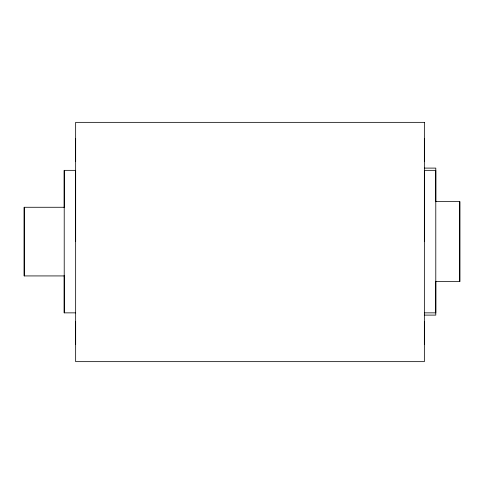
<?xml version="1.0" encoding="UTF-8"?>
<svg xmlns="http://www.w3.org/2000/svg" width="484" height="484" viewBox="0 0 484 484"><rect width="100%" height="100%" fill="white"/><g stroke="black" fill="none" stroke-linecap="round" stroke-linejoin="round"><path stroke-width="0.73" d="M64.215 275.928L24.2 275.928L24.2 207.273L64.215 207.273M75.649 312.858L64.215 312.858L64.215 275.747M75.649 241.601L75.649 170.344L64.215 170.344L64.215 312.858M75.649 344.499L75.649 321.63M75.649 161.571L75.649 138.702M424.359 344.499L424.359 321.63M424.359 241.601L424.359 170.344L435.788 170.344L435.794 315.102L424.359 315.102M424.359 161.571L424.359 138.702M435.788 281.7L435.788 312.858L424.359 312.858M435.788 281.615L459.8 281.615L459.8 201.586L435.788 201.586M424.359 168.099L435.794 168.099L435.794 201.737M459.8 201.586L459.8 281.615M64.215 170.344L64.215 207.454M24.2 207.273L24.2 275.928M424.359 122.349L75.649 122.349L75.649 361.651L424.359 361.651L424.359 122.349"/></g></svg>
